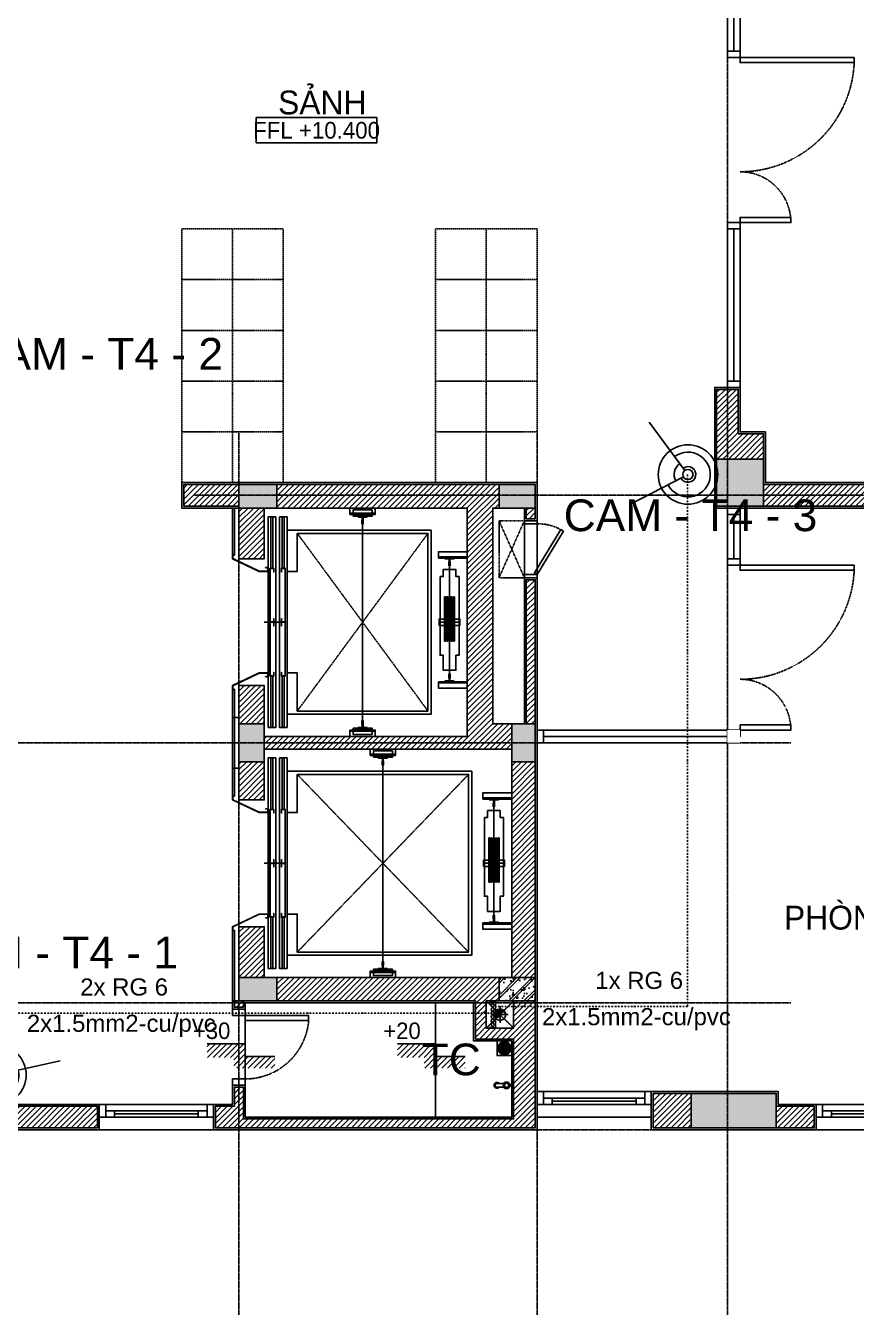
# Model space of a CAD drawing. Header units: inches. Extents: x 1721084 to 1854744, y 225101 to 488646.
# Drawn here: x 1780357 to 1786904, y 267726 to 277828 of the extents above; entities that cross this region are included whole.
import ezdxf
from ezdxf.enums import TextEntityAlignment as Align

# ---------------------------------------------------------------- set-up
doc = ezdxf.new("R2010")
doc.units = ezdxf.units.IN
doc.header["$MEASUREMENT"] = 0
doc.set_wipeout_variables(frame=1)
for name, pattern in [('DASHDOT', [25.4, 12.7, -6.35, 0, -6.35]), ('X-PL-T4$0$X-GRID-TYPICAL$0$CENTER2', [1.125, 0.75, -0.125, 0.125, -0.125]), ('X-PL-T4$0$X-PL-LIFT$0$DASHEDX2', [1.5, 1, -0.5]), ('X-PL-T4$0$X-PL-T4$0$DASHEDX2', [1.5, 1, -0.5]), ('X-PL-T4$0$X-PL-T4$0$HIDDEN2', [0.1875, 0.125, -0.0625])]:
    doc.linetypes.add(name, pattern=pattern)
for name, color, linetype in [('A-ANNO-DIM 100', 252, 'Continuous'), ('CAMERA', 2, 'Continuous'), ('DUCT', 11, 'Continuous'), ('PCCC', 11, 'Continuous'), ('TexPCC', 142, 'Continuous'), ('X-PL-T4$0$A-XREF', 250, 'Continuous'), ('X-PL-T4$0$X-GRID-TYPICAL$0$A-GRID', 250, 'X-PL-T4$0$X-GRID-TYPICAL$0$CENTER2'), ('X-PL-T4$0$X-PL-LIFT$0$A-FLOR-COLS-CONC', 250, 'Continuous'), ('X-PL-T4$0$X-PL-LIFT$0$A-FLOR-DOOR', 250, 'Continuous'), ('X-PL-T4$0$X-PL-LIFT$0$A-FLOR-PATT', 250, 'Continuous'), ('X-PL-T4$0$X-PL-LIFT$0$A-FLOR-VOID', 250, 'X-PL-T4$0$X-PL-LIFT$0$DASHEDX2'), ('X-PL-T4$0$X-PL-LIFT$0$A-FLOR-WALL', 250, 'Continuous'), ('X-PL-T4$0$X-PL-LIFT$0$A-FLOR-WALL-FNSH', 250, 'Continuous'), ('X-PL-T4$0$X-PL-LIFT$0$A-FURN-LOOSE', 250, 'Continuous'), ('X-PL-T4$0$X-PL-LIFT$0$A-SECT-MED', 250, 'Continuous'), ('X-PL-T4$0$X-PL-LIFT$0$A-SECT-PATT', 250, 'Continuous'), ('X-PL-T4$0$X-PL-T4$0$A-ANNO-COTE', 250, 'Continuous'), ('X-PL-T4$0$X-PL-T4$0$A-ANNO-RNAM', 250, 'Continuous'), ('X-PL-T4$0$X-PL-T4$0$A-FLOR', 250, 'Continuous'), ('X-PL-T4$0$X-PL-T4$0$A-FLOR-ABOV', 250, 'X-PL-T4$0$X-PL-T4$0$HIDDEN2'), ('X-PL-T4$0$X-PL-T4$0$A-FLOR-DOOR', 250, 'Continuous'), ('X-PL-T4$0$X-PL-T4$0$A-FLOR-DRAN', 250, 'Continuous'), ('X-PL-T4$0$X-PL-T4$0$A-FLOR-PATT', 250, 'Continuous'), ('X-PL-T4$0$X-PL-T4$0$A-FLOR-STELL', 250, 'Continuous'), ('X-PL-T4$0$X-PL-T4$0$A-FLOR-WALL', 250, 'Continuous'), ('X-PL-T4$0$X-PL-T4$0$A-FLOR-WALL-FNSH', 250, 'Continuous'), ('X-PL-T4$0$X-PL-T4$0$A-FLOR-WALL-PART', 250, 'Continuous'), ('X-PL-T4$0$X-PL-T4$0$A-FLOR-WDW', 250, 'Continuous'), ('X-PL-T4$0$X-PL-T4$0$A-FURN', 250, 'Continuous'), ('X-PL-T4$0$X-PL-T4$0$A-FURN-EQPM', 250, 'Continuous'), ('X-PL-T4$0$X-PL-T4$0$A-XREF', 250, 'Continuous'), ('X-PL-T4$0$X-PL-T4$0$I-ANNO-LEVL-PLAN', 250, 'Continuous'), ('X-PL-T4$0$XREF1$0$A-FLOR-COLS-CONC', 250, 'Continuous'), ('X-PL-T4$0$XREF1$0$A-FLOR-PATT', 250, 'Continuous')]:
    doc.layers.add(name, color=color, linetype=linetype)
doc.styles.add('ARIAL', font='arial.ttf')
doc.styles.add('HDUNGARC', font='vn_vni.shx')
doc.styles.add('X-PL-T4$0$X-PL-T4$0$ARIAL', font='arial.ttf')
doc.styles.add('X-PL-T4$0$X-PL-T4$0$HDUNGARC', font='vn_vni.shx')
doc.styles.add('X-PL-T4$0$X-PL-T4$0$SYMBTEXT', font='VAVON_.TTF')
pattern_1 = [(230, (0, 0), (-143.452, 12.5504), [15, -165]), (175, (0, 0), (27.7503, -150.4384), [12, -132]), (280.4514, (-11.95, 1.05), (-115.7019, -137.8879), [12.748, -140.2284]), (226.1842, (-5e-15, -40), (-213.4482, 33.1038), [22.5, -247.5]), (276.6356, (-17.79, -37.24), (-186.9325, -194.8236), [19.122, -210.3426]), (171.1842, (-5e-15, -40), (-186.9324, -194.8237), [18, -198]), (201, (-20, -30), (-119.3814, 80.5238), [15, -165]), (146, (-20, -30), (-48.663, -145.03), [12, -132]), (251.4514, (-29.95, -23.29), (-168.0445, -64.5061), [12.748, -140.2284]), (217.5, (0, 0), (-2.43197, -66.57877), [0, -130.4, 0, -134, 0, -132.5]), (187.5, (0, 0), (-52.6139, -78.88234), [0, -76.4, 0, -127.4, 0, -50.5]), (147.5, (44.6, -6e-15), (-106.76449, 4.51097), [0, -50, 0, -156, 0, -207]), (137.5, (64.6, -8e-15), (-116.63723, -20.021), [0, -65, 0, -103.6, 0, -147]), (225, (0, 0), (60.1041, -60.1041), []), (225, (-3e-15, -24.5), (60.1041, -60.1041), [])]

# ---------------------------------------------------------------- blocks, each defined once
blk = doc.blocks.new('X-PL-T4$0$X-GRID-TYPICAL')
at = {"layer": 'X-PL-T4$0$X-GRID-TYPICAL$0$A-GRID', "ltscale": 8}
for p, q in [((15100, -3650), (15100, 14420)), ((10900, 4000), (30944.3, 4000)), ((-3600, 2050), (15600, 2050)), ((-3600, 0), (15600, 0)), ((-3600, -1000), (30944.3, -1000))]:
    blk.add_line(p, q, dxfattribs=at)
for points in [[(11250, 4500), (11250, -3650)], [(13600, 4500), (13600, -3650)]]:
    blk.add_lwpolyline(points, dxfattribs=at)
blk = doc.blocks.new('X-PL-T4$0$X-PL-T4$0$Class door 1400')
for points in [[(50, 1000), (50, 100), (90, 100), (90, 1000)], [(1310, 500), (1310, 100), (1350, 100), (1350, 500)], [(0, 100), (0, 0), (50, 0), (50, 100)], [(1350, 100), (1350, 0), (1400, 0), (1400, 100)]]:
    blk.add_lwpolyline(points, close=True)
at = {"color": 251, "linetype": 'X-PL-T4$0$X-PL-T4$0$DASHEDX2'}
for centre, radius, start, end in [((50, 100), 900, 0, 90), ((1350, 100), 400, 90, 180)]:
    blk.add_arc(centre, radius, start, end, dxfattribs=at)
blk = doc.blocks.new('*U410')
for points in [[(0, 0), (50, 0), (50, 100), (0, 100)], [(0, 0), (1550, 0), (1550, 100), (0, 100)], [(1500, 0), (1550, 0), (1550, 100), (1500, 100)]]:
    blk.add_lwpolyline(points, close=True)
at = {"color": 8}
blk.add_lwpolyline([(50, 50), (1500, 50)], dxfattribs=at)
blk = doc.blocks.new('X-PL-T4$0$X-PL-LIFT$0$P8')
at = {"layer": 'X-PL-T4$0$X-PL-LIFT$0$A-FLOR-WALL', "color": 49}
for p, q in [((-1354, 0), (-1354, -228)), ((-360, 0), (-360, -228)), ((-1025, -100), (-1025, -107)), ((-675, -100), (-1025, -100)), ((-875, -58), (-875, -222)), ((-675, -107), (-675, -100)), ((-430, -140), (-1284, -140)), ((-1025, -107), (-675, -107)), ((-1025, -107), (-1024, -108)), ((-1025, -121), (-675, -121)), ((-1024, -120), (-1025, -121)), ((-1025, -121), (-1025, -125)), ((-1025, -125), (-675, -125)), ((-1025, -125), (-1024, -126)), ((-1024, -137), (-1025, -138)), ((-1024, -137), (-1025, -138)), ((-1025, -138), (-675, -138)), ((-1025, -138), (-675, -138)), ((-1025, -138), (-1025, -142)), ((-1025, -138), (-1025, -142)), ((-1025, -142), (-675, -142)), ((-1025, -142), (-1024, -142)), ((-675, -142), (-1025, -142)), ((-1025, -142), (-1024, -142)), ((-1024, -154), (-1025, -155)), ((-1025, -155), (-675, -155)), ((-1025, -155), (-1025, -158)), ((-1025, -158), (-675, -158)), ((-1025, -158), (-1024, -159)), ((-1024, -170), (-1025, -172)), ((-1025, -172), (-675, -172)), ((-1025, -172), (-1025, -180)), ((-1025, -180), (-675, -180)), ((-1024, -108), (-676, -108)), ((-1024, -120), (-676, -120)), ((-1024, -126), (-676, -126)), ((-1024, -137), (-676, -137)), ((-1024, -137), (-676, -137)), ((-676, -142), (-1024, -142)), ((-1024, -142), (-676, -142)), ((-1024, -154), (-676, -154)), ((-1024, -159), (-676, -159)), ((-1024, -170), (-676, -170)), ((-676, -108), (-675, -107)), ((-675, -121), (-676, -120)), ((-676, -126), (-675, -125)), ((-675, -138), (-676, -137)), ((-675, -138), (-676, -137)), ((-676, -142), (-675, -142)), ((-676, -142), (-675, -142)), ((-675, -155), (-676, -154)), ((-676, -159), (-675, -158)), ((-675, -172), (-676, -170)), ((-675, -125), (-675, -121)), ((-675, -142), (-675, -138)), ((-675, -142), (-675, -138)), ((-675, -158), (-675, -155)), ((-675, -180), (-675, -172)), ((-1735, -725), (-1735, -925)), ((-1725, -750), (-1725, -900)), ((-1720, -750), (-1720, -900)), ((-30, -750), (-30, -900)), ((-25, -750), (-25, -900)), ((-15, -725), (-15, -925)), ((-1705, -1442), (-1300, -1442)), ((-1705, -1458), (-1300, -1458)), ((-45, -1442), (-450, -1442)), ((-45, -1458), (-450, -1458)), ((-1705, -1532), (-1300, -1532)), ((-1705, -1548), (-1300, -1548)), ((-45, -1532), (-450, -1532)), ((-45, -1548), (-450, -1548))]:
    blk.add_line(p, q, dxfattribs=at)
at = {"layer": 'X-PL-T4$0$X-PL-LIFT$0$A-FLOR-WALL', "color": 49, "ltscale": 3}
for p, q in [((-100, -825), (-1650, -825)), ((-875, -1600), (-875, -1446))]:
    blk.add_line(p, q, dxfattribs=at)
at = {"layer": 'X-PL-T4$0$X-PL-LIFT$0$A-FLOR-WALL', "color": 49}
for points in [[(-1344, -228), (-1394, -228), (-1394, 0), (-1344, 0)], [(-370, -228), (-320, -228), (-320, 0), (-370, 0)], [(-515, -215), (-515, -190), (-460, -190), (-460, -90), (-515, -90), (-515, -65), (-1135, -65), (-1135, -90), (-1254, -90), (-1254, -190), (-1135, -190), (-1135, -215)], [(-1710, -900), (-1760, -900), (-1760, -750), (-1710, -750)], [(-40, -900), (10, -900), (10, -750), (-40, -750)], [(-1705, -1420), (-45, -1420), (-45, -1480), (-1705, -1480)], [(-1705, -1570), (-45, -1570), (-45, -1510), (-1705, -1510)], [(-905, -1465), (-875, -1465), (-875, -1435), (-1300, -1435), (-1300, -1465), (-1270, -1465), (-1270, -1464), (-1298, -1464), (-1298, -1436), (-876, -1436), (-876, -1464), (-905, -1464)], [(-845, -1465), (-875, -1465), (-875, -1435), (-450, -1435), (-450, -1465), (-480, -1465), (-480, -1464), (-451, -1464), (-451, -1436), (-873, -1436), (-873, -1464), (-845, -1464)], [(-905, -1525), (-875, -1525), (-875, -1555), (-1300, -1555), (-1300, -1525), (-1270, -1525), (-1270, -1526), (-1298, -1526), (-1298, -1554), (-876, -1554), (-876, -1526), (-905, -1526)], [(-845, -1525), (-875, -1525), (-875, -1555), (-450, -1555), (-450, -1525), (-480, -1525), (-480, -1526), (-451, -1526), (-451, -1554), (-873, -1554), (-873, -1526), (-845, -1526)]]:
    blk.add_lwpolyline(points, close=True, dxfattribs=at)
for points in [[(-900, -100), (-900, -58), (-850, -58), (-850, -100)], [(-850, -180), (-850, -222), (-900, -222), (-900, -180)], [(-150, -1165), (-150, -285), (-1600, -285), (-1600, -1165)], [(-475, -1420), (-475, -1340), (-175, -1340), (-175, -310), (-1575, -310), (-1575, -1340), (-1275, -1340), (-1275, -1420)], [(-1725, -900), (-1725, -925), (-1775, -925), (-1775, -725), (-1725, -725), (-1725, -750)], [(-25, -900), (-25, -925), (25, -925), (25, -725), (-25, -725), (-25, -750)], [(-1600, -1165), (-1600, -1420), (-150, -1420), (-150, -1165)]]:
    blk.add_lwpolyline(points, dxfattribs=at)
for points in [[(-1343, -178, 0.405628), (-1338, -173), (-1337, -148, -0.405628), (-1332, -144), (-1314, -144), (-1314, -145), (-1284, -145), (-1284, -135), (-1314, -135), (-1314, -137), (-1332, -137, -0.405628), (-1337, -132), (-1338, -107, 0.405628), (-1343, -102), (-1344, -102), (-1344, -178)], [(-371, -178, -0.405628), (-376, -173), (-377, -148, 0.405628), (-382, -144), (-400, -144), (-400, -145), (-430, -145), (-430, -135), (-400, -135), (-400, -137), (-382, -137, 0.405628), (-377, -132), (-376, -107, -0.405628), (-371, -102), (-370, -102), (-370, -178)], [(-1709, -862, 0.405628), (-1704, -858), (-1703, -833, -0.405628), (-1698, -828), (-1680, -828), (-1680, -830), (-1650, -830), (-1650, -820), (-1680, -820), (-1680, -821), (-1698, -821, -0.405628), (-1703, -817), (-1704, -792, 0.405628), (-1709, -788), (-1710, -788), (-1710, -862)], [(-40, -862), (-40, -788), (-41, -788, 0.405628), (-46, -792), (-47, -817, -0.405628), (-52, -821), (-70, -821), (-70, -820), (-100, -820), (-100, -830), (-70, -830), (-70, -828), (-52, -828, -0.405628), (-47, -833), (-46, -858, 0.405628), (-41, -862)]]:
    blk.add_lwpolyline(points, format="xyb", close=True, dxfattribs=at)
at = {"layer": 'X-PL-T4$0$X-PL-LIFT$0$A-FLOR-WALL', "color": 49, "linetype": 'X-PL-T4$0$X-PL-LIFT$0$DASHEDX2'}
for points in [[(-175, -310), (-1575, -1340)], [(-175, -1340), (-1575, -310)]]:
    blk.add_lwpolyline(points, dxfattribs=at)
at = {"layer": 'X-PL-T4$0$X-PL-LIFT$0$A-FLOR-WALL', "color": 49}
for centre, start, end in [((-1025, -114), 281.4212, 78.5788), ((-1025, -131), 281.4212, 78.5788), ((-1025, -148), 281.4212, 78.5788), ((-1025, -165), 281.4212, 78.5788), ((-675, -114), 101.4212, 258.5788), ((-675, -131), 101.4212, 258.5788), ((-675, -148), 101.4212, 258.5788), ((-675, -165), 101.4212, 258.5788)]:
    blk.add_arc(centre, 5.61, start, end, dxfattribs=at)
blk = doc.blocks.new('X-PL-T4$0$X-PL-LIFT$0$THANG MAY 1')
at = {"layer": 'X-PL-T4$0$X-PL-LIFT$0$A-FLOR-WALL', "color": 49}
for p, q in [((915, -15), (1115, -15)), ((940, -25), (1090, -25)), ((940, -30), (1090, -30)), ((1792, -45), (1792, -450)), ((1808, -45), (1808, -450)), ((1882, -45), (1882, -450)), ((1898, -45), (1898, -450)), ((0, -360), (228, -360)), ((140, -430), (140, -1284)), ((107, -675), (100, -675)), ((100, -675), (100, -1025)), ((107, -1025), (107, -675)), ((108, -676), (107, -675)), ((108, -1024), (108, -676)), ((120, -1025), (120, -675)), ((120, -675), (120, -676)), ((120, -1024), (120, -676)), ((124, -675), (120, -675)), ((124, -1025), (124, -675)), ((125, -676), (124, -675)), ((125, -1024), (125, -676)), ((138, -675), (136, -676)), ((136, -1024), (136, -676)), ((138, -675), (136, -676)), ((136, -1024), (136, -676)), ((138, -1025), (138, -675)), ((138, -1025), (138, -675)), ((141, -675), (138, -675)), ((141, -675), (138, -675)), ((141, -1025), (141, -675)), ((142, -676), (141, -675)), ((141, -675), (141, -1025)), ((142, -676), (141, -675)), ((142, -676), (142, -1024)), ((142, -1024), (142, -676)), ((155, -675), (154, -676)), ((154, -1024), (154, -676)), ((155, -1025), (155, -675)), ((158, -675), (155, -675)), ((158, -1025), (158, -675)), ((159, -676), (158, -675)), ((159, -1024), (159, -676)), ((172, -675), (170, -676)), ((170, -1024), (170, -676)), ((172, -1025), (172, -675)), ((180, -675), (172, -675)), ((180, -1025), (180, -675)), ((58, -875), (222, -875)), ((100, -1025), (107, -1025)), ((107, -1025), (108, -1024)), ((120, -1024), (120, -1025)), ((120, -1025), (124, -1025)), ((124, -1025), (125, -1024)), ((136, -1024), (138, -1025)), ((136, -1024), (138, -1025)), ((138, -1025), (141, -1025)), ((138, -1025), (141, -1025)), ((141, -1025), (142, -1024)), ((141, -1025), (142, -1024)), ((154, -1024), (155, -1025)), ((155, -1025), (158, -1025)), ((158, -1025), (159, -1024)), ((170, -1024), (172, -1025)), ((172, -1025), (180, -1025)), ((1792, -1705), (1792, -1300)), ((1808, -1705), (1808, -1300)), ((1882, -1705), (1882, -1300)), ((1898, -1705), (1898, -1300)), ((0, -1354), (228, -1354)), ((915, -1735), (1115, -1735)), ((940, -1720), (1090, -1720)), ((940, -1725), (1090, -1725))]:
    blk.add_line(p, q, dxfattribs=at)
at = {"layer": 'X-PL-T4$0$X-PL-LIFT$0$A-FLOR-WALL', "color": 49, "ltscale": 3}
for p, q in [((1015, -100), (1015, -1650)), ((1950, -875), (1796, -875))]:
    blk.add_line(p, q, dxfattribs=at)
at = {"layer": 'X-PL-T4$0$X-PL-LIFT$0$A-FLOR-WALL', "color": 49}
for points in [[(1090, -25), (1115, -25), (1115, 25), (915, 25), (915, -25), (940, -25)], [(1770, -150), (315, -150), (315, -1600), (1770, -1600)], [(1770, -475), (1690, -475), (1690, -175), (340, -175), (340, -1575), (1690, -1575), (1690, -1275), (1770, -1275)], [(1770, -1600), (1770, -150)], [(100, -900), (58, -900), (58, -850), (100, -850)], [(180, -850), (222, -850), (222, -900), (180, -900)], [(1090, -1725), (1115, -1725), (1115, -1775), (915, -1775), (915, -1725), (940, -1725)]]:
    blk.add_lwpolyline(points, dxfattribs=at)
for points in [[(1090, -40), (1090, 10), (940, 10), (940, -40)], [(1770, -1705), (1770, -45), (1830, -45), (1830, -1705)], [(1920, -1705), (1920, -45), (1860, -45), (1860, -1705)], [(228, -370), (228, -320), (0, -320), (0, -370)], [(215, -515), (190, -515), (190, -460), (90, -460), (90, -515), (65, -515), (65, -1135), (90, -1135), (90, -1254), (190, -1254), (190, -1135), (215, -1135)], [(1815, -845), (1815, -875), (1785, -875), (1785, -450), (1815, -450), (1815, -480), (1814, -480), (1814, -451), (1786, -451), (1786, -873), (1814, -873), (1814, -845)], [(1875, -845), (1875, -875), (1905, -875), (1905, -450), (1875, -450), (1875, -480), (1876, -480), (1876, -451), (1904, -451), (1904, -873), (1876, -873), (1876, -845)], [(1815, -905), (1815, -875), (1785, -875), (1785, -1300), (1815, -1300), (1815, -1270), (1814, -1270), (1814, -1298), (1786, -1298), (1786, -876), (1814, -876), (1814, -905)], [(1875, -905), (1875, -875), (1905, -875), (1905, -1300), (1875, -1300), (1875, -1270), (1876, -1270), (1876, -1298), (1904, -1298), (1904, -876), (1876, -876), (1876, -905)], [(228, -1344), (228, -1394), (0, -1394), (0, -1344)], [(1090, -1710), (1090, -1760), (940, -1760), (940, -1710)]]:
    blk.add_lwpolyline(points, close=True, dxfattribs=at)
for points in [[(1053, -40), (978, -40), (978, -41, 0.405628), (982, -46), (1007, -47, -0.405628), (1012, -52), (1012, -70), (1010, -70), (1010, -100), (1020, -100), (1020, -70), (1019, -70), (1019, -52, -0.405628), (1023, -47), (1048, -46, 0.405628), (1053, -41)], [(178, -371, -0.405628), (173, -376), (148, -377, 0.405628), (144, -382), (144, -400), (145, -400), (145, -430), (135, -430), (135, -400), (136, -400), (136, -382, 0.405628), (132, -377), (107, -376, -0.405628), (102, -371), (102, -370), (178, -370)], [(178, -1343, 0.405628), (173, -1338), (148, -1337, -0.405628), (144, -1332), (144, -1314), (145, -1314), (145, -1284), (135, -1284), (135, -1314), (136, -1314), (136, -1332, -0.405628), (132, -1337), (107, -1338, 0.405628), (102, -1343), (102, -1344), (178, -1344)], [(1053, -1709, 0.405628), (1048, -1704), (1023, -1703, -0.405628), (1019, -1698), (1019, -1680), (1020, -1680), (1020, -1650), (1010, -1650), (1010, -1680), (1012, -1680), (1012, -1698, -0.405628), (1007, -1703), (982, -1704, 0.405628), (978, -1709), (978, -1710), (1053, -1710)]]:
    blk.add_lwpolyline(points, format="xyb", close=True, dxfattribs=at)
at = {"layer": 'X-PL-T4$0$X-PL-LIFT$0$A-FLOR-WALL', "color": 49, "linetype": 'X-PL-T4$0$X-PL-LIFT$0$DASHEDX2'}
for points in [[(340, -175), (1690, -1575)], [(1690, -175), (340, -1575)]]:
    blk.add_lwpolyline(points, dxfattribs=at)
at = {"layer": 'X-PL-T4$0$X-PL-LIFT$0$A-FLOR-WALL', "color": 49}
for centre, start, end in [((114, -675), 191.4212, 348.5788), ((131, -675), 191.4212, 348.5788), ((148, -675), 191.4212, 348.5788), ((165, -675), 191.4212, 348.5788), ((114, -1025), 11.4212, 168.5788), ((131, -1025), 11.4212, 168.5788), ((148, -1025), 11.4212, 168.5788), ((165, -1025), 11.4212, 168.5788)]:
    blk.add_arc(centre, 5.61, start, end, dxfattribs=at)
blk = doc.blocks.new('X-PL-T4$0$X-PL-LIFT$0$cua pccc')
for p, q in [((0, 100), (450, 100)), ((0, 0), (0, 100)), ((0, 100), (25, 100)), ((0, 0), (450, 0)), ((25, 0), (0, 0)), ((25, 100), (25, 0)), ((450, 100), (425, 100)), ((425, 100), (425, 0)), ((425, 0), (450, 0)), ((450, 0), (450, 100))]:
    blk.add_line(p, q)
blk.add_lwpolyline([(367, -208), (25, 0), (38, 21), (380, -187), (367, -208)])
at = {"color": 8, "linetype": 'X-PL-T4$0$X-PL-LIFT$0$DASHEDX2'}
blk.add_arc((71, -13), 354, 330.5947, 2.0277, dxfattribs=at)
at = {"layer": 'X-PL-T4$0$X-PL-LIFT$0$A-FLOR-VOID', "color": 14}
for p, q in [((450, 300), (0, 100)), ((0, 300), (450, 100)), ((0, 300), (450, 300)), ((0, 100), (0, 300)), ((450, 300), (450, 100))]:
    blk.add_line(p, q, dxfattribs=at)
blk = doc.blocks.new('X-PL-T4$0$X-PL-LIFT')
at = {"layer": 'X-PL-T4$0$X-PL-LIFT$0$A-FLOR-PATT'}
h = blk.add_hatch(dxfattribs=at)
h.set_pattern_fill('ANSI31', color=250, scale=250)
h.set_pattern_definition([(45, (13585, 15), (-22.09709, 22.09709), [])])
h.paths.add_polyline_path([(11550, 4085), (11550, 3900), (13300, 3900), (13300, 4085)])
h.paths.add_polyline_path([(13515, 3815), (13585, 3815), (13585, 3900), (13515, 3900)])
h.paths.add_polyline_path([(11450, 600), (11250, 600), (11250, 200), (11450, 200)])
h.paths.add_polyline_path([(11550, 200), (11550, 15), (13300, 15), (13300, 200)])
h.paths.add_polyline_path([(11450, 3900), (11250, 3900), (11250, 3500), (11450, 3500)])
h.paths.add_polyline_path([(13585, 1900), (13400, 1900), (13400, 200), (13585, 200)])
h.paths.add_polyline_path([(13515, 2200), (13585, 2200), (13585, 3335), (13515, 3335)])
h.paths.add_polyline_path([(13050, 2200), (13250, 2200), (13250, 3900), (13050, 3900)])
h.paths.add_polyline_path([(13050, 2100), (11450, 2100), (11450, 2000), (13400, 2000), (13400, 2200), (13050, 2200)])
h.paths.add_polyline_path([(11450, 2500), (11250, 2500), (11250, 2200), (11450, 2200)])
h.paths.add_polyline_path([(11250, 1600), (11450, 1600), (11450, 1900), (11250, 1900)])
at = {"layer": 'X-PL-T4$0$X-PL-LIFT$0$A-SECT-PATT'}
h = blk.add_hatch(dxfattribs=at)
h.set_pattern_fill('!BTCT', color=256, scale=20, angle=180, pattern_type=2)
h.set_pattern_definition(pattern_1)
h.paths.add_polyline_path([(11450, 2200), (11250, 2200), (11250, 1900), (11450, 1900)])
h.paths.add_polyline_path([(11550, 4085), (11250, 4085), (11250, 3900), (11550, 3900)])
h.paths.add_polyline_path([(13585, 4085), (13300, 4084), (13300, 3899), (13585, 3900)])
h.paths.add_polyline_path([(13585, 2200), (13400, 2200), (13400, 1900), (13585, 1900)])
h.paths.add_polyline_path([(11550, 200), (11250, 200), (11250, 15), (11550, 15)])
h = blk.add_hatch(dxfattribs=at)
h.set_pattern_fill('!BTCT', color=256, scale=20, angle=180, pattern_type=2)
h.set_pattern_definition(pattern_1)
h.paths.add_polyline_path([(13585, 200), (13300, 200), (13300, 15), (13585, 15)])
at = {"layer": 'X-PL-T4$0$X-PL-LIFT$0$A-FLOR-COLS-CONC'}
for points in [[(11250, 3900), (11550, 3900), (11550, 4085), (11250, 4085)], [(13300, 4084), (13585, 4085), (13585, 3900), (13300, 3899)], [(11450, 1900), (11450, 2200), (11250, 2200), (11250, 1900)], [(13585, 1900), (13585, 2200), (13400, 2200), (13400, 1900)], [(11250, 15), (11550, 15), (11550, 200), (11250, 200)], [(13300, 200), (13585, 200), (13585, 15), (13300, 15)]]:
    blk.add_lwpolyline(points, close=True, dxfattribs=at)
at = {"layer": 'X-PL-T4$0$X-PL-LIFT$0$A-FLOR-WALL'}
for points in [[(11550, 4085), (13300, 4084)], [(11450, 3900), (11450, 3500), (11250, 3500), (11250, 3900)], [(11450, 2100), (13050, 2100), (13050, 3899), (11550, 3900)], [(13300, 3899), (13250, 3899), (13250, 2200), (13400, 2200), (13400, 2000)], [(13585, 3900), (13585, 3815), (13515, 3815), (13515, 3900)], [(13515, 2200), (13515, 3335), (13585, 3335), (13585, 2485)], [(11250, 2200), (11250, 2500), (11450, 2500), (11450, 2200)], [(13585, 2415), (13585, 2150)], [(13400, 2000), (11450, 2000)], [(11450, 1900), (11450, 1600), (11250, 1600), (11250, 1900)], [(13400, 200), (13400, 1900)], [(13585, 1900), (13585, 200)], [(11250, 200), (11250, 200), (11250, 200), (11250, 600), (11450, 600), (11450, 200)], [(11550, 200), (13300, 200)], [(11550, 15), (13115, 15)], [(13300, 15), (13200, 15)]]:
    blk.add_lwpolyline(points, dxfattribs=at)
at = {"layer": 'X-PL-T4$0$X-PL-LIFT$0$A-FLOR-WALL-FNSH'}
for points in [[(11300, 4100), (13600, 4100)], [(13600, 4000), (13600, 3800), (13500, 3800), (13500, 3900)], [(13500, 2200), (13500, 3350), (13600, 3350), (13600, 2500)], [(13600, 2400), (13600, 2150)], [(13600, 1950), (13600, 200)], [(13100, 0), (11300, 0)]]:
    blk.add_lwpolyline(points, dxfattribs=at)
at = {"layer": 'X-PL-T4$0$X-PL-LIFT$0$A-SECT-MED'}
for p, q in [((11215, 3900), (11215, 3530)), ((11200, 1850), (11200, 2470)), ((11215, 1850), (11215, 2471)), ((11250, 2250), (11200, 2250)), ((11200, 2250), (11200, 1630)), ((11215, 2250), (11215, 1630)), ((11250, 1850), (11200, 1850)), ((11200, 15), (11200, 570)), ((11215, 15), (11215, 571)), ((11250, 15), (11200, 15))]:
    blk.add_line(p, q, dxfattribs=at)
blk.add_lwpolyline([(11215, 3900), (11200, 3900), (11200, 3530)], dxfattribs=at)
for points in [[(11215, 3530), (11200, 3530), (11200, 3500), (11410, 3400), (11480, 3400), (11480, 3430), (11460, 3430), (11460, 3429), (11479, 3429), (11479, 3402), (11410, 3402), (11202, 3501), (11202, 3529), (11215, 3529)], [(11215, 2470), (11200, 2470), (11200, 2500), (11410, 2600), (11480, 2600), (11480, 2570), (11460, 2570), (11460, 2571), (11479, 2571), (11479, 2598), (11410, 2598), (11202, 2499), (11202, 2471), (11215, 2471)], [(11215, 1630), (11200, 1630), (11200, 1600), (11410, 1500), (11480, 1500), (11480, 1530), (11460, 1530), (11460, 1529), (11479, 1529), (11479, 1502), (11410, 1502), (11202, 1601), (11202, 1629), (11215, 1629)], [(11215, 570), (11200, 570), (11200, 600), (11410, 700), (11480, 700), (11480, 670), (11460, 670), (11460, 671), (11479, 671), (11479, 698), (11410, 698), (11202, 599), (11202, 571), (11215, 571)]]:
    blk.add_lwpolyline(points, close=True, dxfattribs=at)
at = {"layer": 'X-PL-T4$0$X-PL-LIFT$0$A-FLOR-DOOR', "rotation": 90}
blk.add_blockref('X-PL-T4$0$X-PL-LIFT$0$cua pccc', (13600, 3350), dxfattribs=at)
at = {"layer": 'X-PL-T4$0$X-PL-LIFT$0$A-FURN-LOOSE', "xscale": -1, "rotation": 270}
blk.add_blockref('X-PL-T4$0$X-PL-LIFT$0$P8', (13050, 3875), dxfattribs=at)
at = {"layer": 'X-PL-T4$0$X-PL-LIFT$0$A-FURN-LOOSE', "xscale": -1}
blk.add_blockref('X-PL-T4$0$X-PL-LIFT$0$THANG MAY 1', (13400, 1975), dxfattribs=at)
blk = doc.blocks.new('X-PL-T4$0$XREF1')
at = {"layer": 'X-PL-T4$0$XREF1$0$A-FLOR-PATT'}
h = blk.add_hatch(dxfattribs=at)
h.set_pattern_fill('!BTCT', color=250, scale=20, pattern_type=2)
h.set_pattern_definition([(50, (0, 0), (143.45204, -12.55043), [15, -165]), (355, (0, 0), (-27.7503, 150.4384), [12, -132]), (100.4514, (11.95, -1.05), (115.7019, 137.8879), [12.74804, -140.2284]), (46.1842, (0, 40), (213.4482, -33.1038), [22.5, -247.5]), (96.6356, (17.79, 37.24), (186.9325, 194.8236), [19.122, -210.3426]), (351.1842, (0, 40), (186.9324, 194.8237), [18, -198]), (21, (20, 30), (119.3814, -80.5238), [15, -165]), (326, (20, 30), (48.6631, 145.03), [12, -132]), (71.4514, (29.95, 23.29), (168.0445, 64.5061), [12.74804, -140.2284]), (37.5, (0, 0), (2.43197, 66.57877), [0, -130.4, 0, -134, 0, -132.5]), (7.5, (0, 0), (52.6139, 78.88234), [0, -76.4, 0, -127.4, 0, -50.5]), (327.5, (-44.6, 0), (106.76449, -4.51097), [0, -50, 0, -156, 0, -207]), (317.5, (-64.6, 0), (116.63723, 20.021), [0, -65, 0, -103.6, 0, -147]), (45, (0, 0), (-60.10408, 60.10408), []), (45, (0, 24.5), (-60.10408, 60.10408), [])])
h.paths.add_polyline_path([(20685, 3915), (20685, 4285), (20415, 4285), (20415, 3915)])
h.paths.add_polyline_path([(19915, 685), (19915, 375), (20685, 375), (20685, 685)])
h.paths.add_polyline_path([(15485, -985), (15485, -715), (14815, -715), (14815, -985)])
h.paths.add_polyline_path([(15385, 4285), (15015, 4285), (15015, 3915), (15385, 3915)])
h.paths.add_polyline_path([(8785, 5465), (8785, 5935), (8315, 5935), (8315, 5465)])
h.paths.add_polyline_path([(300, 385), (15, 385), (15, 15), (300, 15)])
h.paths.add_polyline_path([(4265, -985), (4735, -985), (4735, -715), (4265, -715)])
h.paths.add_polyline_path([(8515, -985), (8785, -985), (8785, -615), (8515, -615)])
h.paths.add_polyline_path([(15, 5465), (485, 5465), (485, 5935), (15, 5935)])
h.paths.add_polyline_path([(285, 11335), (15, 11335), (15, 10965), (285, 10965)])
h.paths.add_polyline_path([(8785, 11337), (8515, 11352), (8515, 10965), (8785, 10965)])
h.paths.add_polyline_path([(4735, 11576), (4265, 11603), (4265, 11315), (4735, 11315)])
h.paths.add_polyline_path([(20685, 10634), (20415, 10650), (20415, 10215), (20685, 10215)])
h.paths.add_polyline_path([(15485, 10941), (15015, 10969), (15015, 10665), (15485, 10665)])
h.paths.add_polyline_path([(25585, 10345), (25415, 10355), (25415, 10060), (25585, 10060)])
at = {"layer": 'X-PL-T4$0$XREF1$0$A-FLOR-COLS-CONC'}
for points in [[(15015, 4285), (15385, 4285), (15385, 3915), (15015, 3915)], [(14815, -985), (15485, -985), (15485, -715), (14815, -715)]]:
    blk.add_lwpolyline(points, close=True, dxfattribs=at)
blk = doc.blocks.new('*U423')
at = {"color": 0, "ltscale": 40}
for p, q in [((-600, 100), (300, 100)), ((300, 0), (-600, 0))]:
    blk.add_line(p, q, dxfattribs=at)
at = {"ltscale": 40}
for p, q in [((180, 75), (-480, 75)), ((-480, 50), (180, 50))]:
    blk.add_line(p, q, dxfattribs=at)
at = {"color": 0, "lineweight": -2}
for points in [[(-600, 100), (-550, 100), (-550, 0), (-600, 0)], [(300, 100), (250, 100), (250, 0), (300, 0)]]:
    blk.add_lwpolyline(points, close=True, dxfattribs=at)
at = {"ltscale": 40}
for points in [[(-550, 50), (-480, 50), (-480, 100), (-550, 100)], [(180, 50), (250, 50), (250, 100), (180, 100)]]:
    blk.add_lwpolyline(points, close=True, dxfattribs=at)
blk = doc.blocks.new('X-PL-T4$0$X-PL-T4$0$6-03-Romine')
for p, q in [((-13.6, 58.2), (-13.6, 112.7)), ((14.2, 58), (14.2, 112.7))]:
    blk.add_line(p, q)
blk.add_lwpolyline([(5.2, 14), (5.2, 0), (-5.2, 0), (-5.2, 14)])
at = {"extrusion": (0, 0, -1)}
for centre, major_axis, start_param, end_param in [((0, 108.1), (14.9, 14.9), 3.057032, 7.903389), ((0.3, 108.4), (-10.3, 10.3), 5.801961, 8.335206), ((0.2, 37.9), (17.3, 17.3), 3.926991, 10.210176), ((0.2, 37.9), (11, 11), 3.926991, 10.210176)]:
    blk.add_ellipse(centre, major_axis=major_axis, ratio=1, start_param=start_param, end_param=end_param, dxfattribs=at)
blk = doc.blocks.new('X-PL-T4$0$X-PL-T4$0$PHEU THU 115X115')
blk.add_wipeout([(-58, 0), (58, 0), (58, -115), (-58, -115)])
for p, q in [((-15, -24), (14, -24)), ((-15, -91), (14, -91))]:
    blk.add_line(p, q)
blk.add_lwpolyline([(-58, 0), (58, 0), (58, -115), (-58, -115)], close=True)
for points in [[(-9, -54), (-43, -54)], [(-43, -61), (-9, -61)], [(36, -43), (-36, -43)], [(-36, -49), (36, -49)], [(-36, -66), (36, -66)], [(36, -72), (-36, -72)], [(30, -30), (30, -30), (-31, -30)], [(-31, -37), (30, -37)], [(-31, -78), (30, -78)], [(30, -85), (30, -85), (-31, -85)], [(9, -54), (43, -54)], [(43, -61), (9, -61)]]:
    blk.add_lwpolyline(points)
for radius in [51.5, 46.6, 4.59]:
    blk.add_circle((0, -58), radius)
for centre, radius, start, end in [((-43, -57), 3.31, 102.6911, 257.3089), ((-36, -46), 2.86, 91.5923, 268.4077), ((-36, -69), 2.86, 91.5923, 268.4077), ((-31, -34), 3.25, 95.4785, 264.5215), ((-31, -81), 3.25, 95.4785, 264.5215), ((-11, -57), 3.57, 295.1985, 64.8015), ((10, -57), 3.57, 115.1985, 244.8015), ((30, -34), 3.26, 278.0597, 81.9403), ((30, -81), 3.26, 278.0597, 81.9403), ((36, -46), 2.92, 282.0282, 77.9718), ((36, -69), 2.92, 282.0282, 77.9718), ((42, -57), 3.31, 282.6911, 77.3089)]:
    blk.add_arc(centre, radius, start, end)
for points in [[(14, -24), (17, -22), (15, -19), (10, -17), (-1, -16), (-13, -18), (-17, -21), (-18, -23), (-15, -24)], [(14, -91), (17, -93), (15, -96), (10, -98), (-1, -99), (-13, -97), (-17, -94), (-18, -92), (-15, -91)]]:
    blk.add_spline(points, degree=3)
blk = doc.blocks.new('X-PL-T4$0$X-PL-T4$0$NM 90')
h = blk.add_hatch()
h.set_pattern_fill('DASH', color=8, scale=400)
h.paths.add_polyline_path([(0, 45, 1), (0, 0)])
h.paths.add_polyline_path([(0, 45), (0, 0), (45, 0, 0.4142136)])
h.paths.add_polyline_path([(45, 0), (0, 0, -1), (0, -45, 0.4142136)])
h = blk.add_hatch()
h.set_pattern_fill('DASH', color=256, scale=400)
h.paths.add_polyline_path([(0, 45, 1), (0, 0)])
h.paths.add_polyline_path([(0, 45), (0, 0), (45, 0, 0.4142136)])
h.paths.add_polyline_path([(45, 0), (0, 0, -1), (0, -45, 0.4142136)])
h = blk.add_hatch()
h.set_pattern_fill('DASH', color=8, scale=400)
h.paths.add_polyline_path([(0, 45, 1), (0, 0)])
h.paths.add_polyline_path([(0, 45), (0, 0), (45, 0, 0.4142136)])
h.paths.add_polyline_path([(45, 0), (0, 0, -1), (0, -45, 0.4142136)])
h = blk.add_hatch(color=8)
h.dxf.hatch_style = 1
h.paths.add_polyline_path([(0, 45, 1), (0, 0)])
h.paths.add_polyline_path([(0, 45), (0, 0), (45, 0, 0.4142136)])
h.paths.add_polyline_path([(45, 0), (0, 0, -1), (0, -45, 0.4142136)])
at = {"color": 8}
for points in [[(65, 0), (-65, 0)], [(0, 65), (0, -65)]]:
    blk.add_lwpolyline(points, dxfattribs=at)
blk.add_circle((0, 0), 45)
for centre, start, end in [((0, 22.5), 90, 270), ((0, -22.5), 270, 90)]:
    blk.add_arc(centre, 22.5, start, end)
blk = doc.blocks.new('*U420')
h = blk.add_hatch()
h.set_pattern_fill('ANSI31', color=8, scale=0.3, angle=90, style=0)
h.set_pattern_definition([(135, (-7.9999, -2.7017), (-0.67352, -0.67352), [])])
h.paths.add_polyline_path([(9, 3), (9, -0.2), (2.7, -0.2), (2.7, -2.7), (-6.98, -2.7), (-6.98, 0), (0, 0), (0, 3)])
blk.add_lwpolyline([(9, 3), (0, 3), (0, 0), (-6.98, 0)])
at = {"style": 'X-PL-T4$0$X-PL-T4$0$ARIAL', "width": 0.8}
blk.add_attdef('SETDOWN', (0.5, 0.5), '', height=2.5, dxfattribs=at)
blk = doc.blocks.new('*U419')
blk.add_lwpolyline([(-550, 100), (-510, 100), (-510, 599), (-550, 599)], close=True)
at = {"color": 0}
for points in [[(-550, 0), (-600, 0), (-600, 100), (-550, 100)], [(-50, 0), (0, 0), (0, 100), (-50, 100)]]:
    blk.add_lwpolyline(points, close=True, dxfattribs=at)
at = {"color": 251, "linetype": 'X-PL-T4$0$X-PL-T4$0$DASHEDX2'}
blk.add_arc((-554, 98), 504, 0.269, 85.03, dxfattribs=at)
blk = doc.blocks.new('X-PL-T4$0$X-PL-T4$0$IDEN-ELEV-PLAN')
blk.add_wipeout([(-6.33, -1.33), (-6.33, 1.33), (6.33, 1.33), (6.33, -1.33)])
blk.add_lwpolyline([(-6.33, -1.33), (-6.33, 1.33), (6.33, 1.33), (6.33, -1.33)], close=True)
at = {"color": 2, "style": 'X-PL-T4$0$X-PL-T4$0$SYMBTEXT'}
blk.add_attdef('EL0.000', text='', height=2, dxfattribs=at).set_placement((0, 0), align=Align.MIDDLE)
blk = doc.blocks.new('*U437')
for points in [[(0, 0), (50, 0), (50, 100), (0, 100)], [(0, 0), (1300, 0), (1300, 100), (0, 100)], [(1250, 0), (1300, 0), (1300, 100), (1250, 100)]]:
    blk.add_lwpolyline(points, close=True)
at = {"color": 8}
blk.add_lwpolyline([(50, 50), (1250, 50)], dxfattribs=at)
blk = doc.blocks.new('*U438')
for points in [[(0, 0), (50, 0), (50, 100), (0, 100)], [(0, 0), (450, 0), (450, 100), (0, 100)], [(400, 0), (450, 0), (450, 100), (400, 100)]]:
    blk.add_lwpolyline(points, close=True)
at = {"color": 8}
blk.add_lwpolyline([(50, 50), (400, 50)], dxfattribs=at)
blk = doc.blocks.new('X-PL-T4$0$X-PL-T4')
at = {"layer": 'X-PL-T4$0$X-PL-T4$0$A-FLOR-PATT'}
h = blk.add_hatch(dxfattribs=at)
h.set_pattern_fill('ANSI31', color=250, scale=250)
h.paths.add_polyline_path([(20415, 3915), (20415, 4085), (15385, 4085), (15385, 3915)])
h.paths.add_polyline_path([(15015, 4285), (15385, 4285), (15385, 4485), (15185, 4485), (15185, 4835), (15015, 4835)])
h.paths.add_polyline_path([(20685, 2085), (20515, 2085), (20515, 685), (20685, 685), (20685, 1985), (21852, 1985), (20685, 626), (20685, 375), (20693, 375), (22112, 2027), (21983, 2138), (21938, 2085)])
edge = h.paths.add_edge_path()
edge.add_arc((19100, 0), 815, -90, 0, ccw=False)
edge.add_line((19100, -815), (16715, -815))
edge.add_line((16715, -815), (16715, -985))
edge.add_line((16715, -985), (19100, -985))
edge.add_arc((19100, 0), 985, 270, 360)
edge.add_line((20085, 0), (20085, 375))
edge.add_line((20085, 375), (19915, 375))
edge.add_line((19915, 375), (19915, 0))
h.paths.add_polyline_path([(15485, -985), (15785, -985), (15785, -815), (15485, -815)])
h.paths.add_polyline_path([(14515, -715), (14515, -985), (14815, -985), (14815, -715)])
h = blk.add_hatch(dxfattribs=at)
h.set_pattern_fill('ANSI31', color=250, scale=250)
h.paths.add_polyline_path([(11250, 4085), (10815, 4085), (10815, 3915), (11250, 3915)])
h = blk.add_hatch(dxfattribs=at)
h.set_pattern_fill('ANSI31', color=250, scale=250)
h.paths.add_polyline_path([(9085, -815), (9085, -715), (9000, -715), (9000, -900), (8785, -900), (8785, -985), (9085, -985), (10135, -985), (10135, -815)])
h.paths.add_polyline_path([(8615, -615), (8785, -615), (8785, 100), (9000, 100), (9000, -85), (9085, -85), (9085, 185), (8785, 185), (8785, 1385), (8615, 1385)])
h.paths.add_polyline_path([(8515, -985), (8515, -900), (8300, -900), (8300, -700), (8515, -700), (8515, -615), (8215, -615), (8215, -815), (7015, -815), (7015, -985)])
h.paths.add_polyline_path([(5185, -815), (4735, -815), (4735, -985), (5185, -985)])
h.paths.add_polyline_path([(4265, -985), (4265, -815), (4015, -815), (4015, -985)])
h = blk.add_hatch(dxfattribs=at)
h.set_pattern_fill('ANSI31', color=250, scale=250)
h.paths.add_polyline_path([(11285, 15), (11215, 15), (11215, -35), (11285, -35)])
at = {"layer": 'X-PL-T4$0$X-PL-T4$0$A-FLOR'}
for points in [[(12800, 0), (12800, -900)], [(11300, -50), (11300, -650)], [(9100, -1000), (10800, -1000)]]:
    blk.add_lwpolyline(points, dxfattribs=at)
at = {"layer": 'X-PL-T4$0$X-PL-T4$0$A-FLOR-ABOV', "ltscale": 10}
for points in [[(13200, 15), (13415, -200)], [(13200, -200), (13415, 15)]]:
    blk.add_lwpolyline(points, dxfattribs=at)
at = {"layer": 'X-PL-T4$0$X-PL-T4$0$A-FLOR-STELL'}
for points in [[(13600, 200), (13600, 0)], [(15500, -800), (15500, -700), (14800, -700), (14800, -700)], [(14800, -1000), (14800, -1000), (15500, -1000)]]:
    blk.add_lwpolyline(points, dxfattribs=at)
at = {"layer": 'X-PL-T4$0$X-PL-T4$0$A-FLOR-WALL'}
for points in [[(15385, 4285), (15385, 4485), (15185, 4485), (15185, 4835), (15015, 4835), (15015, 4285), (15385, 4285)], [(13585, 2415), (13585, 2485)], [(9085, -985), (10135, -985), (10135, -815), (9085, -815)]]:
    blk.add_lwpolyline(points, dxfattribs=at)
for points in [[(11250, 3915), (11250, 4085), (10815, 4085), (10815, 3915)], [(20415, 3915), (15385, 3915), (15385, 4085), (20415, 4085)], [(11285, 15), (11285, -35), (11215, -35), (11215, 15)], [(15485, -985), (15785, -985), (15785, -815), (15485, -815)]]:
    blk.add_lwpolyline(points, close=True, dxfattribs=at)
at = {"layer": 'X-PL-T4$0$X-PL-T4$0$A-FLOR-WALL-FNSH'}
for points in [[(20700, 4100), (20700, 4300), (20400, 4300), (20400, 4100), (15400, 4100), (15400, 4500), (15200, 4500), (15200, 4850), (15000, 4850), (15000, 3900)], [(11300, 4100), (10800, 4100), (10800, 3900), (11250, 3900)], [(11200, 4100), (11300, 4100)], [(13600, 4100), (13600, 4100), (13600, 4000)], [(15000, 3900), (22720, 3900)], [(13600, 2400), (13600, 2500)], [(13600, 1950), (13600, 2150)], [(9000, -85), (9000, -100), (9100, -100), (9100, 200), (8800, 200), (8800, 1400), (8600, 1400), (8600, -600), (8200, -600), (8200, -800), (7000, -800), (7000, -1000), (10150, -1000), (10150, -800), (9100, -800)], [(13600, 200), (13600, 0)], [(11050, -1000), (11050, -800), (11200, -800), (11200, -650), (11300, -650), (11300, -900), (13400, -900), (13400, -300), (13100, -300), (13100, 0)], [(13600, 0), (13600, -1000), (11050, -1000)], [(11200, 15), (11200, -50), (11300, -50), (11300, 0)], [(14800, -1000), (14500, -1000), (14500, -700), (14800, -700)], [(15500, -800), (15500, -700), (14800, -700), (14800, -700)], [(15500, -1000), (15800, -1000), (15800, -800), (15500, -800)], [(14800, -1000), (14800, -1000), (15500, -1000)]]:
    blk.add_lwpolyline(points, dxfattribs=at)
at = {"layer": 'X-PL-T4$0$X-PL-T4$0$A-FLOR-WALL-PART'}
blk.add_lwpolyline([(14515, -715), (14815, -715), (14815, -985), (14515, -985)], close=True, dxfattribs=at)
for points in [[(14500, -900), (13600, -900)], [(11050, -1000), (10150, -1000)], [(16700, -1000), (15800, -1000)]]:
    blk.add_lwpolyline(points, dxfattribs=at)
at = {"layer": 'X-PL-T4$0$X-PL-T4$0$A-FURN', "linetype": 'X-PL-T4$0$X-PL-T4$0$DASHEDX2', "ltscale": 1.5}
for points in [[(11200, 6100), (10800, 6100), (10800, 5700), (11200, 5700), (11200, 6100)], [(11200, 6100), (11600, 6100), (11600, 5700), (11200, 5700), (11200, 6100)], [(13200, 6100), (12800, 6100), (12800, 5700), (13200, 5700), (13200, 6100)], [(13200, 6100), (13600, 6100), (13600, 5700), (13200, 5700), (13200, 6100)], [(11200, 5700), (10800, 5700), (10800, 5300), (11200, 5300), (11200, 5700)], [(11200, 5700), (11600, 5700), (11600, 5300), (11200, 5300), (11200, 5700)], [(13200, 5700), (12800, 5700), (12800, 5300), (13200, 5300), (13200, 5700)], [(13200, 5700), (13600, 5700), (13600, 5300), (13200, 5300), (13200, 5700)], [(11200, 5300), (10800, 5300), (10800, 4900), (11200, 4900), (11200, 5300)], [(11200, 5300), (11600, 5300), (11600, 4900), (11200, 4900), (11200, 5300)], [(13200, 5300), (12800, 5300), (12800, 4900), (13200, 4900), (13200, 5300)], [(13200, 5300), (13600, 5300), (13600, 4900), (13200, 4900), (13200, 5300)], [(11200, 4900), (10800, 4900), (10800, 4500), (11200, 4500), (11200, 4900)], [(11200, 4900), (11600, 4900), (11600, 4500), (11200, 4500), (11200, 4900)], [(13200, 4900), (12800, 4900), (12800, 4500), (13200, 4500), (13200, 4900)], [(13200, 4900), (13600, 4900), (13600, 4500), (13200, 4500), (13200, 4900)], [(11200, 4500), (10800, 4500), (10800, 4100), (11200, 4100), (11200, 4500)], [(11200, 4500), (11600, 4500), (11600, 4100), (11200, 4100), (11200, 4500)], [(13200, 4500), (12800, 4500), (12800, 4100), (13200, 4100), (13200, 4500)], [(13200, 4500), (13600, 4500), (13600, 4100), (13200, 4100), (13200, 4500)]]:
    blk.add_lwpolyline(points, dxfattribs=at)
at = {"layer": 'X-PL-T4$0$X-PL-T4$0$A-ANNO-COTE'}
ref = blk.add_blockref('*U420', (11300, -424), dxfattribs=dict(at, xscale=-33.33333333333334, yscale=33.33333333333334, zscale=33.33333333333334))
ref.add_attrib('SETDOWN', '+30', dxfattribs={"layer": '0', "height": 130, "style": 'X-PL-T4$0$X-PL-T4$0$HDUNGARC'}).set_placement((10888, -324), align=Align.BOTTOM_LEFT)
ref = blk.add_blockref('*U420', (12800, -424), dxfattribs=dict(at, xscale=-33.33333333333334, yscale=33.33333333333334, zscale=33.33333333333334))
ref.add_attrib('SETDOWN', '+20', dxfattribs={"layer": '0', "height": 130, "style": 'X-PL-T4$0$X-PL-T4$0$HDUNGARC'}).set_placement((12388, -324), align=Align.BOTTOM_LEFT)
at = {"layer": 'X-PL-T4$0$X-PL-T4$0$A-FLOR-DOOR'}
for name, p, rotation in [('*U437', (15200, 7450), 90), ('X-PL-T4$0$X-PL-T4$0$Class door 1400', (15100, 7500), 270), ('*U437', (15100, 6150), 270), ('*U438', (15200, 3450), 89.99999999999999), ('X-PL-T4$0$X-PL-T4$0$Class door 1400', (15100, 3500), 270), ('*U419', (11200, -650), 270)]:
    blk.add_blockref(name, p, dxfattribs=dict(at, rotation=rotation))
blk.add_blockref('*U410', (13600, 2050), dxfattribs=at)
at = {"layer": 'X-PL-T4$0$X-PL-T4$0$A-FLOR-DRAN', "rotation": 90}
blk.add_blockref('X-PL-T4$0$X-PL-T4$0$NM 90', (13308, -93), dxfattribs=at)
at = {"layer": 'X-PL-T4$0$X-PL-T4$0$A-FLOR-WDW', "xscale": -1, "rotation": 180}
for p in [(14200, -700), (10750, -800), (16400, -800)]:
    blk.add_blockref('*U423', p, dxfattribs=at)
at = {"layer": 'X-PL-T4$0$X-PL-T4$0$A-FURN-EQPM', "xscale": -1.071428571428572, "yscale": 1.071428571428572, "zscale": 1.07142857142857, "rotation": 90}
blk.add_blockref('X-PL-T4$0$X-PL-T4$0$6-03-Romine', (13400, -650), dxfattribs=at)
at = {"layer": 'X-PL-T4$0$X-PL-T4$0$A-XREF'}
for name in ['X-PL-T4$0$X-GRID-TYPICAL', 'X-PL-T4$0$X-PL-LIFT']:
    blk.add_blockref(name, (0, 0), dxfattribs=at)
at = {"layer": 'X-PL-T4$0$X-PL-T4$0$A-ANNO-RNAM', "char_height": 187.5, "attachment_point": 5, "style": 'X-PL-T4$0$X-PL-T4$0$SYMBTEXT'}
for s, insert, width in [('SAÛNH', (11907, 7095), 1259.76), ('PHOØNG GIAÙO VIEÂN', (16681, 670), 2627.7)]:
    blk.add_mtext(s, dxfattribs=dict(at, insert=insert, width=width))
blk.add_wipeout([(15200, 2150), (15100, 2150), (15100, 2050), (15200, 2050)]).dxf.layer = 'X-PL-T4$0$X-PL-T4$0$A-FLOR-DOOR'
at = {"layer": 'X-PL-T4$0$X-PL-T4$0$A-XREF'}
blk.add_blockref('X-PL-T4$0$XREF1', (0, 0), dxfattribs=at)
at = {"layer": 'X-PL-T4$0$X-PL-T4$0$A-FURN-EQPM', "color": 6}
blk.add_blockref('X-PL-T4$0$X-PL-T4$0$PHEU THU 115X115', (13343, -300), dxfattribs=at)
at = {"layer": 'X-PL-T4$0$X-PL-T4$0$I-ANNO-LEVL-PLAN'}
ref = blk.add_blockref('X-PL-T4$0$X-PL-T4$0$IDEN-ELEV-PLAN', (11862, 6877), dxfattribs=dict(at, xscale=75, yscale=75, zscale=75))
ref.add_attrib('EL 000.00', 'FFL +10.400', dxfattribs={"layer": '0', "height": 131.25, "style": 'X-PL-T4$0$X-PL-T4$0$SYMBTEXT'}).set_placement((11862, 6877), align=Align.MIDDLE)
at = {"layer": 'X-PL-T4$0$X-PL-T4$0$A-FLOR-PATT'}
h = blk.add_hatch(dxfattribs=at)
h.set_pattern_fill('ANSI31', color=250, scale=250)
h.paths.add_polyline_path([(13585, 15), (13415, 15), (13415, -200), (13200, -200), (13200, 15), (13115, 15), (13115, -285), (13415, -285), (13415, -915), (11285, -915), (11285, -665), (11215, -665), (11215, -815), (11065, -815), (11065, -985), (13585, -985)])
at = {"layer": 'X-PL-T4$0$X-PL-T4$0$A-FLOR-WALL'}
blk.add_lwpolyline([(13200, 15), (13200, -200), (13415, -200), (13415, 15), (13585, 15), (13585, -985), (11065, -985), (11065, -815), (11215, -815), (11215, -665), (11285, -665), (11285, -915), (13415, -915), (13415, -285), (13115, -285), (13115, 15)], dxfattribs=at)
blk = doc.blocks.new('X-PL-T4')
at = {"layer": 'X-PL-T4$0$A-XREF'}
blk.add_blockref('X-PL-T4$0$X-PL-T4', (0, 0), dxfattribs=at)
blk = doc.blocks.new('C3')
at = {"layer": 'CAMERA', "color": 142}
for p, q in [((229716, 35031), (229174, 34396)), ((229807, 35031), (230349, 34396))]:
    blk.add_line(p, q, dxfattribs=at)
at = {"layer": 'CAMERA'}
blk.add_circle((229762, 35085), 412, dxfattribs=at)
at = {"layer": 'CAMERA', "color": 142}
blk.add_circle((229762, 35085), 70.8, dxfattribs=at)
at = {"layer": 'CAMERA', "color": 252}
for radius, start, end in [(310, 310.4857, 229.5143), (109, 310.4857, 229.5143), (190, 229.5143, 310.4857)]:
    blk.add_arc((229762, 35085), radius, start, end, dxfattribs=at)

msp = doc.modelspace()

# ---------------------------------------------------------------- block references
msp.add_blockref('X-PL-T4', (1770787.6, 270126.4))

# ---------------------------------------------------------------- next in the draw order: linework, layer by layer
for centre in [(1784037.7, 270105.1), (1784037.7, 270075.1), (1784037.7, 270045.1), (1784037.7, 270015.1), (1784037.7, 269985.1), (1784037.7, 269955.1)]:
    msp.add_circle(centre, 12.5)
at = {"layer": 'DUCT', "linetype": 'DASHDOT'}
msp.add_line((1784034.5, 270045.3), (1780124.1, 270045.3), dxfattribs=at)
msp.add_lwpolyline([(1785573.2, 274290.3), (1785573.2, 270097.2), (1784057.2, 270097.2)], dxfattribs=at)
at = {"layer": 'PCCC', "const_width": 10}
msp.add_lwpolyline([(1784010.3, 270132.5), (1784060.3, 270132.5), (1784060.3, 269932.5), (1784010.3, 269932.5)], dxfattribs=at)

# ---------------------------------------------------------------- next in the draw order: block references
at = {"layer": 'CAMERA', "zscale": 0.568682713046049}
for p, xscale, yscale, rotation in [((1736670.7, 151494.6), -0.568682713046049, 0.5686827130460489, 256.9661887456248), ((1896522.4, 206927.4), 0.568682713046049, 0.568682713046049, 143.0338112543751)]:
    msp.add_blockref('C3', p, dxfattribs=dict(at, xscale=xscale, yscale=yscale, rotation=rotation))

# ---------------------------------------------------------------- next in the draw order: texts
at = {"layer": 'A-ANNO-DIM 100', "color": 3, "char_height": 135, "attachment_point": 7, "rotation": 0.03082, "style": 'HDUNGARC'}
for s, insert in [('\\A1;{\\fArial|b0|i0|c0|p34;2x RG 6}', (1780787.1, 270181.9)), ('\\A1;{\\fArial|b0|i0|c0|p34;1x RG 6}', (1784846.6, 270233.9)), ('\\A1;{\\fArial|b0|i0|c0|p34;2x1.5mm2-cu/pvc}', (1780366.7, 269856.9)), ('\\A1;{\\fArial|b0|i0|c0|p34;2x1.5mm2-cu/pvc}', (1784426.2, 269908.9))]:
    msp.add_mtext(s, dxfattribs=dict(at, insert=insert))
at = {"layer": 'TexPCC', "color": 7, "style": 'ARIAL'}
for s, p in [('CAM - T4 - 2', (1779914.1, 275116.6)), ('CAM - T4 - 3', (1784597.5, 273843.9)), ('CAM - T4 - 1', (1779559.7, 270398.3)), ('TC', (1783478.4, 269555.3))]:
    msp.add_text(s, height=250, dxfattribs=at).set_placement(p)

doc.saveas('drawing.dxf')
